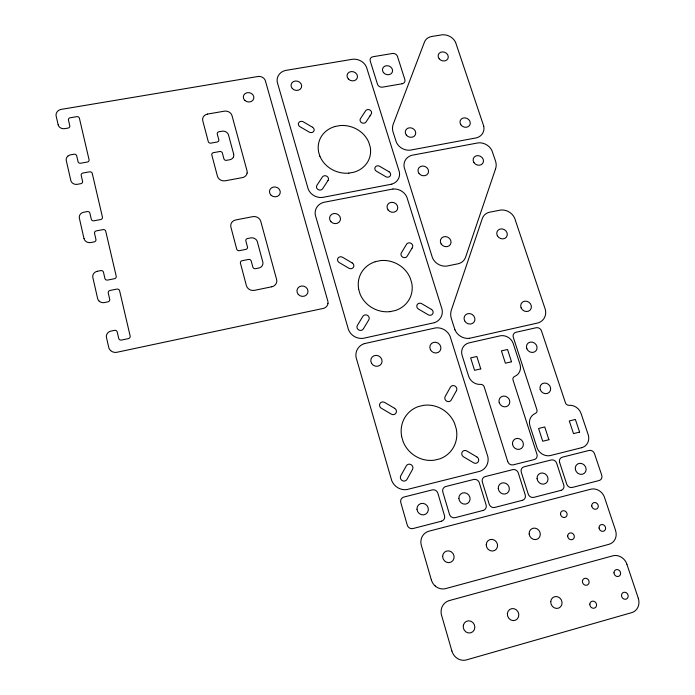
<?xml version="1.0" encoding="UTF-8"?>
<svg xmlns="http://www.w3.org/2000/svg" width="695" height="695" viewBox="0 0 695 695"><rect width="100%" height="100%" fill="white"/><g stroke="black" fill="none" stroke-linecap="round" stroke-linejoin="round"><path stroke-width="1.04" d="M434.401 322.689L363.085 338.361A13.344 12.458 25.8 0 1 348.516 329.769L315.295 214.955A12.997 11.772 19 0 1 323.418 202.401L392.927 189.005M364.284 343.643L435.669 327.884A13.301 12.284 33.8 0 1 450.117 336.371L487.864 456.763A13.796 12.884 47.3 0 1 480.132 471.227L406.853 489.575A13.926 13.292 46.5 0 1 391.719 480.593L356.066 357.343A13.448 12.632 28.6 0 1 364.284 343.651M449.318 600.576L612.738 555.852A11.902 10.694 58.5 0 1 617.082 555.626A11.989 10.773 58.5 0 1 623.015 558.433A11.902 10.694 58.5 0 1 626.855 564.201M375.213 261.676L380.504 260.59A27.4 25.202 26.2 0 1 410.206 278.043L411.761 283.082A27.4 25.202 26.2 0 1 395.429 310.483L390.104 311.655M334.947 126.481L340.09 125.56A26.514 23.517 19.2 0 1 368.75 142.232L370.218 146.993A26.514 23.517 19.2 0 1 354.042 172.16L348.847 173.151M97.352 271.285L100.749 270.616A2.311 2.111 -2 0 1 103.486 272.24L104.91 278.452A2.311 2.12 -1.8 0 0 107.656 280.068L114.432 278.721A2.302 2.111 -1.1 0 0 116.213 276.202L105.727 231.209A2.285 2.068 0 0 0 103.025 229.619L96.31 230.888A2.285 2.068 -0.5 0 0 94.537 233.338L95.936 239.436A2.294 2.076 -1 0 1 94.155 241.895L90.784 242.546A5.716 5.169 -1.2 0 1 84.008 238.541M207.57 114.067L224.259 111.191A6.429 5.664 11.1 0 1 230.08 112.755A6.429 5.664 11.2 0 1 232.017 115.717L246.994 170.701A6.507 5.838 11.9 0 1 247.09 173.055M469.386 338.326L538.33 322.862A13.075 11.745 37.3 0 0 545.419 309.779L514.63 218.091A12.736 11.285 31.2 0 0 500.739 210.029L489.767 212.166A11.728 10.416 30.7 0 0 482.321 218.491L451.385 309.996A15.29 13.961 33.9 0 0 451.35 318.553L454.947 329.856M455.607 42.404L483.737 126.134M319.856 156.253L318.449 151.432M615.562 530.415L604.528 497.464A11.589 10.486 53.3 0 0 600.697 491.817A11.676 10.555 53.3 0 0 594.894 489.08A11.589 10.486 53.3 0 0 590.602 489.263L429.058 531.154A11.858 11.259 58.2 0 0 423.481 534.681A11.945 11.346 58.2 0 0 420.944 540.727A11.858 11.259 58.2 0 0 421.361 545.393L431.343 579.925M626.89 564.227L638.279 598.213M559.64 462.505L566.72 484.154A4.63 4.213 51.7 0 0 572.289 487.438L599.073 480.532A4.613 4.161 51.4 0 0 601.714 475.154L594.512 453.705A4.57 4.127 49.6 0 0 589.004 450.464L562.351 457.171A4.587 4.179 49.7 0 0 559.64 462.505M507.732 461.549L484.207 386.889A3.371 3.11 40.3 0 0 480.601 384.405A11.172 10.295 39 0 1 468.604 376.143L462.123 355.406A11.068 10.173 37 0 1 469.203 342.835L499.879 335.902A11.016 10.034 38.2 0 1 504.092 335.807A11.094 10.112 38.2 0 1 509.748 338.482A11.016 10.034 38.2 0 1 513.292 343.756L519.982 364.25A11.129 10.156 40.1 0 1 514.656 376.447A3.353 3.058 41.4 0 0 513.058 380.13L536.957 454.269A4.587 4.205 48.6 0 1 534.186 459.595L513.292 464.833A4.596 4.248 48.6 0 1 507.732 461.549M451.898 651.041L441.594 615.379A12.206 11.476 67.3 0 1 441.143 610.558A12.293 11.563 67.3 0 1 443.679 604.276A12.206 11.476 67.3 0 1 449.3 600.619M233.65 154.029L228.525 135.038A5.386 4.778 10.8 0 0 227.595 133.258A5.43 4.813 10.8 0 0 225.163 131.529A5.386 4.778 10.8 0 0 222.018 131.233L218.873 131.789A2.163 1.92 10.6 0 0 217.283 134.048L218.803 139.73A2.172 1.92 10.4 0 1 217.205 142.006L210.889 143.127A2.172 1.929 9.9 0 1 208.274 141.598L202.775 120.791A6.455 5.69 10 0 1 207.553 114.084M401.545 436.199L403.161 441.742A28.547 26.905 41.9 0 0 434.401 460.168L439.831 458.848A28.547 26.905 41.9 0 0 456.276 428.937L454.617 423.464A28.547 26.905 41.9 0 0 423.802 405.298L418.373 406.558A28.547 26.905 41.9 0 0 401.632 436.234M358.551 288.842L360.053 294.011A27.4 25.202 26.2 0 0 390.156 311.621M58.145 124.779L56.182 116.152A6.672 5.812 1.4 0 1 56.191 113.832A6.724 5.855 1.4 0 1 58.006 110.913A6.672 5.812 1.4 0 1 61.438 109.341L257.784 76.528A6.325 5.508 13.4 0 1 260.286 76.563A6.368 5.551 13.4 0 1 263.535 78.092A6.325 5.508 13.4 0 1 265.421 80.968L327.788 300.97A6.646 6.194 20.5 0 1 327.944 303.48M83.991 238.533L79.386 218.273A5.69 5.117 -0.7 0 1 79.386 216.232A5.734 5.152 -0.7 0 1 80.907 213.643A5.69 5.117 -0.7 0 1 83.834 212.218L87.196 211.575A2.276 2.05 -0.3 0 1 89.89 213.165L91.28 219.194A2.276 2.05 -0.1 0 0 93.981 220.793L100.679 219.533A2.276 2.05 0.4 0 0 102.434 217.101L92.253 173.403A2.25 2.007 1.2 0 0 89.594 171.839L82.957 173.029A2.259 2.007 0.8 0 0 81.202 175.392L82.557 181.308A2.267 2.015 0.4 0 1 80.794 183.689L77.458 184.288A5.647 5.013 0.2 0 1 75.208 184.288A5.682 5.056 0.2 0 1 72.35 182.941A5.647 5.013 0.2 0 1 70.786 180.352L66.303 160.667A5.621 4.961 0.6 0 1 66.303 158.686A5.656 4.995 0.6 0 1 67.823 156.184M358.637 288.877A27.4 25.202 26.2 0 1 375.3 261.728M392.927 189.014A12.823 11.494 23.8 0 1 406.862 197.128L442.081 309.423A13.188 12.119 31.1 0 1 434.401 322.68M348.899 173.125A26.514 23.517 19.2 0 1 319.926 156.236M318.536 151.467A26.514 23.517 19.2 0 1 335.016 126.525M455.599 42.412A12.154 10.329 23.1 0 0 442.359 34.785L431.751 36.47A11.198 9.53 22.6 0 0 424.48 42.039L393.231 124.17A14.56 12.753 22.7 0 0 393.057 131.911L396.341 142.206A12.571 11.042 23 0 0 410.093 150.181L476.683 137.81A12.414 10.773 26.2 0 0 483.729 126.134M469.386 338.317A13.205 12.084 34.7 0 1 454.956 329.856M638.262 598.256A12.067 10.799 60.9 0 1 638.931 602.93A12.154 10.877 60.9 0 1 636.837 609.02A12.067 10.799 60.9 0 1 631.625 612.66L466.606 659.85A12.397 11.58 70.7 0 1 461.966 660.154A12.484 11.659 70.7 0 1 455.755 657.209A12.397 11.58 70.7 0 1 451.941 651.067M615.544 530.45A11.737 10.59 56 0 1 608.907 544.324L445.808 588.552A12.024 11.372 63.1 0 1 441.229 588.804A12.11 11.45 63.1 0 1 435.122 585.911M435.157 585.937A12.024 11.372 63.1 0 1 431.387 579.951M327.962 303.454A6.698 6.238 20.5 0 1 326.407 306.643A6.646 6.194 20.5 0 1 323.132 308.45L117.073 352.235A7.019 6.559 -5.2 0 1 114.267 352.304A7.072 6.611 -5.2 0 1 110.696 350.61M58.163 124.787A5.577 4.865 1.2 0 0 64.739 128.653L68.032 128.089A2.233 1.955 1.4 0 0 69.787 125.795L68.466 120.044A2.233 1.946 1.7 0 1 70.212 117.759L76.763 116.656A2.224 1.946 2.1 0 1 79.386 118.193L89.064 159.702A2.25 1.989 1.5 0 1 87.318 162.039L80.698 163.221A2.25 1.989 1 0 1 78.04 161.648L76.685 155.793A2.25 1.989 0.8 0 0 74.035 154.229L70.716 154.811A5.621 4.961 0.6 0 0 67.806 156.201M97.343 271.302A5.768 5.282 -2.4 0 0 94.372 272.814A5.803 5.317 -2.4 0 0 92.852 275.481A5.768 5.282 -2.4 0 0 92.861 277.583L97.604 298.45A5.795 5.334 -3.1 0 0 99.263 301.196M99.246 301.187A5.838 5.378 -3.1 0 0 102.191 302.577A5.795 5.334 -3.1 0 0 104.502 302.542L107.916 301.847A2.32 2.146 -2.9 0 0 109.706 299.284L108.264 293.012A2.32 2.137 -2.2 0 1 110.053 290.467L116.847 289.103A2.311 2.128 -1.6 0 1 119.592 290.727L130.147 336.006A2.337 2.181 -3.3 0 1 128.358 338.621L121.495 340.064A2.337 2.181 -4.1 0 1 118.715 338.413L117.238 332.01A2.337 2.181 -4.3 0 0 114.466 330.368L111.026 331.081A5.847 5.447 -4.8 0 0 108.02 332.679A5.881 5.482 -4.8 0 0 106.483 335.442A5.847 5.447 -4.8 0 0 106.5 337.614L108.689 347.257A7.019 6.559 -5.2 0 0 110.713 350.619M233.642 154.047A5.412 4.83 11.1 0 1 233.468 156.879M233.477 156.862A5.447 4.865 11.1 0 1 231.626 159.016A5.412 4.83 11.1 0 1 229.68 159.763L226.518 160.337A2.172 1.946 10.9 0 1 223.903 158.799L222.365 153.065A2.172 1.937 10.5 0 0 219.75 151.527L213.417 152.665A2.181 1.946 10 0 0 211.81 154.959L217.413 176.139A6.533 5.864 10.6 0 0 225.319 180.778L242.242 177.642A6.507 5.838 11.9 0 0 245.509 176A6.559 5.881 11.9 0 0 247.107 173.038M495.578 168.798L465.572 257.254A11.893 10.72 29.8 0 1 457.935 263.813L446.624 266.115A12.944 11.693 29.2 0 1 432.464 257.836L404.186 167.33A12.658 11.198 24.2 0 1 411.701 155.306L478.36 142.84A12.501 10.92 27.5 0 1 491.991 150.737L495.509 161.005A14.56 12.753 27.9 0 1 495.578 168.798M412.491 469.499L406.983 479.368A3.605 3.44 46.7 0 1 402.205 480.558A3.605 3.44 46.7 0 1 400.807 475.701L406.332 465.841A3.588 3.423 45.4 0 1 411.084 464.677A3.588 3.423 45.4 0 1 412.491 469.499M456.433 390.686L451.22 400.033A3.501 3.266 39.4 0 1 446.607 401.119A3.501 3.266 39.4 0 1 445.191 396.489L450.421 387.15A3.492 3.24 38.8 0 1 455.008 386.081A3.492 3.24 38.8 0 1 456.433 390.686M363.546 328.561L363.337 328.909A3.458 3.223 25.9 0 1 358.69 329.925A3.458 3.223 25.9 0 1 357.386 325.408L362.851 316.381A3.44 3.206 25.9 0 1 367.481 315.382A3.44 3.206 25.9 0 1 368.784 319.874L363.546 328.561M412.057 248.124L407.183 256.212A3.362 3.058 26.3 0 1 402.692 257.133A3.362 3.058 26.3 0 1 401.371 252.815L406.566 244.249A3.353 3.041 26.4 0 1 411.032 243.337A3.353 3.041 26.4 0 1 412.352 247.629L412.057 248.124M369.931 116.004L366.065 121.938A3.258 2.858 20 0 1 361.695 122.72A3.258 2.858 20 0 1 360.462 118.68L365.605 110.809A3.249 2.841 20.2 0 1 369.957 110.036A3.249 2.841 20.2 0 1 371.2 114.05L369.931 116.004M328.057 180.413L322.662 188.71A3.345 3.006 18 0 1 318.136 189.57A3.345 3.006 18 0 1 316.92 185.357L322.332 177.069A3.327 2.989 18.3 0 1 326.832 176.226A3.327 2.989 18.3 0 1 328.057 180.413M441.473 521.198L412.986 528.548A4.726 4.518 55.1 0 1 407.279 525.151L400.807 502.615A4.691 4.483 50.9 0 1 403.908 497.038L432.229 489.905A4.674 4.431 50.6 0 1 437.876 493.259L444.487 515.577A4.709 4.465 54.1 0 1 441.464 521.198M483.164 510.434L455.138 517.671A4.7 4.431 53.8 0 1 449.465 514.3L442.828 492.008A4.665 4.405 50.5 0 1 445.825 486.491L473.703 479.472A4.648 4.344 50.3 0 1 479.307 482.79L486.083 504.883A4.683 4.378 53.1 0 1 483.164 510.434M522.388 500.313L494.788 507.437A4.674 4.361 52.9 0 1 489.15 504.101L482.356 482.026A4.639 4.326 50.2 0 1 485.258 476.57L512.71 469.655A4.622 4.274 50 0 1 518.288 472.947L525.212 494.823A4.657 4.3 52.4 0 1 522.388 500.313M561.021 490.349L533.83 497.359A4.648 4.283 52.2 0 1 528.226 494.049L521.285 472.192A4.613 4.248 49.9 0 1 524.091 466.797L551.144 459.994A4.596 4.196 49.8 0 1 556.678 463.252L563.749 484.919A4.63 4.231 51.8 0 1 561.021 490.349M581.515 447.728L550.692 455.46A11.372 10.39 47.9 0 1 546.392 455.625A11.459 10.46 47.9 0 1 540.58 452.871A11.372 10.39 47.9 0 1 536.905 447.328L529.981 425.992A11.329 10.347 45.9 0 1 535.306 413.438A3.379 3.093 44.6 0 0 536.896 409.685L513.284 337.223A4.405 3.988 38.2 0 1 516.003 332.271L536.123 327.745A4.387 3.953 38.8 0 1 541.466 330.872L565.443 402.805A3.371 3.041 45 0 0 569.04 405.281A11.276 10.199 46.1 0 1 581.072 413.525L588.144 434.575A11.329 10.243 48 0 1 588.717 438.927A11.407 10.321 48 0 1 586.615 444.487A11.329 10.243 48 0 1 581.515 447.728M548.911 439.709L542.726 441.238L538.573 428.467L544.75 426.956L548.911 439.709M579.613 432.108L573.505 433.619L569.283 420.953L575.382 419.459L579.613 432.108M391.754 184.158L322.315 197.467A12.91 11.607 18 0 1 308.267 189.249L277.227 82.036A12.606 10.972 15.2 0 1 285.254 70.49L352.973 59.197A12.423 10.738 18.8 0 1 366.439 66.989L399.373 171.978A12.736 11.329 22.5 0 1 391.754 184.158M480.749 368.88L474.546 370.305L470.654 357.89L476.839 356.483L480.749 368.88M511.52 361.782L505.395 363.19L501.425 350.871L507.541 349.481L511.52 361.782M271.78 286.774L254.483 290.345A6.689 6.22 12.5 0 1 246.369 285.567L240.435 263.188A2.233 2.059 11.5 0 1 242.06 260.738L248.532 259.435A2.224 2.05 12.2 0 1 251.216 261.025L252.841 267.08A2.224 2.059 12.8 0 0 255.534 268.67L258.766 268.009A5.543 5.117 13 0 0 260.755 267.193A5.577 5.152 13 0 0 262.623 264.882A5.543 5.117 13 0 0 262.771 261.902L257.367 241.834A5.517 5.056 12.5 0 0 256.42 239.975A5.517 5.056 12.5 0 0 250.678 237.907L247.463 238.541A2.215 2.033 12.2 0 0 245.856 240.957L247.463 246.951A2.215 2.042 11.9 0 1 245.848 249.383L239.393 250.669A2.224 2.042 11.3 0 1 236.7 249.088L230.896 227.117A6.611 6.029 11.3 0 1 235.735 219.95L252.798 216.649A6.585 5.994 12.8 0 1 260.755 221.314L276.575 279.347A6.663 6.186 14.4 0 1 276.714 281.822A6.715 6.229 14.4 0 1 275.107 284.985A6.663 6.186 14.4 0 1 271.78 286.774M402.092 83.765L382.537 87.144A4.144 3.588 20.5 0 1 377.489 84.217L370.218 60.943A4.118 3.545 19.8 0 1 373.015 56.729L392.449 53.489A4.101 3.518 20.7 0 1 397.453 56.373L404.838 79.508A4.127 3.562 21.5 0 1 402.092 83.765M312.524 127.228L303.263 121.834A3.293 2.902 16.1 0 0 298.798 122.633A3.293 2.902 16.1 0 0 299.979 126.707L309.249 132.111A3.293 2.91 16.8 0 0 313.714 131.312A3.293 2.91 16.8 0 0 312.524 127.228M388.965 171.726L379.652 166.305A3.293 2.928 21.8 0 0 375.239 167.13A3.293 2.928 21.8 0 0 376.508 171.274L385.829 176.704A3.293 2.936 22.6 0 0 390.243 175.87A3.293 2.936 22.6 0 0 388.965 171.726M352.148 262.91L342.557 257.28A3.397 3.119 21.2 0 0 337.97 258.219A3.397 3.119 21.2 0 0 339.238 262.58L348.847 268.218A3.397 3.119 22.3 0 0 353.425 267.28A3.397 3.119 22.3 0 0 352.148 262.91M431.369 309.353L421.717 303.689A3.414 3.136 30.1 0 0 417.191 304.671A3.414 3.136 30.1 0 0 418.538 309.101L428.207 314.774A3.414 3.136 31.2 0 0 432.733 313.784A3.414 3.136 31.2 0 0 431.369 309.353M394.63 408.33L384.674 402.448A3.527 3.345 34.7 0 0 379.957 403.552A3.527 3.345 34.7 0 0 381.32 408.234L391.285 414.133A3.527 3.345 36.3 0 0 395.994 413.03A3.527 3.345 36.3 0 0 394.63 408.33M476.831 456.893L466.814 450.977A3.562 3.336 46.4 0 0 462.158 452.124A3.562 3.336 46.4 0 0 463.617 456.876L473.651 462.809A3.571 3.336 47.4 0 0 478.299 461.662A3.571 3.336 47.4 0 0 476.831 456.893M416.974 509.244A5.881 5.595 52.7 0 0 425.861 514.048A5.881 5.595 52.7 0 0 425.158 504.04A5.881 5.595 52.7 0 0 416.974 509.244M458.865 498.584A5.847 5.491 51.9 0 0 467.683 503.345A5.847 5.491 51.9 0 0 466.884 493.45A5.847 5.491 51.9 0 0 458.865 498.584M498.263 488.55A5.812 5.404 51.4 0 0 507.02 493.276A5.812 5.404 51.4 0 0 506.125 483.485A5.812 5.404 51.4 0 0 498.263 488.55M537.061 478.673A5.786 5.308 50.9 0 0 545.766 483.364A5.786 5.308 50.9 0 0 544.776 473.669A5.786 5.308 50.9 0 0 537.061 478.673M575.373 469.49A5.751 5.213 50.6 0 0 584.347 473.295A5.751 5.213 50.6 0 0 582.358 463.756A5.751 5.213 50.6 0 0 575.373 469.49M383.449 72.567A5.16 4.448 20.6 0 0 392.18 72.419A5.16 4.448 20.6 0 0 386.924 65.686A5.16 4.448 20.6 0 0 383.449 72.567M371.59 363.407A5.734 5.386 29.8 0 0 381.373 363.746A5.734 5.386 29.8 0 0 376.325 355.371A5.734 5.386 29.8 0 0 371.59 363.407M430.405 349.655A5.673 5.256 34.1 0 0 439.996 350.897A5.673 5.256 34.1 0 0 435.713 342.261A5.673 5.256 34.1 0 0 430.405 349.655M330.916 221.679A5.534 5.021 19.7 0 0 340.211 220.471A5.534 5.021 19.7 0 0 333.939 213.521A5.534 5.021 19.7 0 0 330.916 221.679M388.097 209.977A5.473 4.917 23.8 0 0 397.358 209.638A5.473 4.917 23.8 0 0 391.772 202.297A5.473 4.917 23.8 0 0 388.097 209.977M292.334 88.543A5.369 4.674 15.6 0 0 301.387 87.579A5.369 4.674 15.6 0 0 295.358 81.02A5.369 4.674 15.6 0 0 292.334 88.543M348.351 79.004A5.299 4.587 18.8 0 0 357.23 78.066A5.299 4.587 18.8 0 0 351.201 71.576A5.299 4.587 18.8 0 0 348.351 79.004M460.776 124.657A5.282 4.587 25.8 0 0 469.707 125.213A5.282 4.587 25.8 0 0 464.912 117.863A5.282 4.587 25.8 0 0 460.776 124.657M406.323 135.065A5.343 4.683 23 0 0 415.332 134.821A5.343 4.683 23 0 0 409.859 127.767A5.343 4.683 23 0 0 406.323 135.065M439.179 58.78A5.195 4.431 23.2 0 0 447.91 58.649A5.195 4.431 23.2 0 0 442.541 51.882A5.195 4.431 23.2 0 0 439.179 58.78M521.085 307.815A5.56 4.995 36.7 0 0 530.294 309.918A5.56 4.995 36.7 0 0 526.758 301.274A5.56 4.995 36.7 0 0 521.085 307.815M464.625 320.795A5.612 5.126 34.4 0 0 474.068 322.046A5.612 5.126 34.4 0 0 469.777 313.575A5.612 5.126 34.4 0 0 464.625 320.795M497.342 235.718A5.447 4.839 31.6 0 0 506.49 237.004A5.447 4.839 31.6 0 0 502.259 228.924A5.447 4.839 31.6 0 0 497.342 235.718M419.076 173.498A5.395 4.769 24.8 0 0 428.163 173.203A5.395 4.769 24.8 0 0 422.612 166.027A5.395 4.769 24.8 0 0 419.076 173.498M473.921 162.578A5.334 4.674 27.6 0 0 482.921 163.108A5.334 4.674 27.6 0 0 478.064 155.628A5.334 4.674 27.6 0 0 473.921 162.578M441.151 243.954A5.491 4.943 28.7 0 0 450.438 244.405A5.491 4.943 28.7 0 0 445.495 236.578A5.491 4.943 28.7 0 0 441.151 243.954M507.376 613.598A6.125 5.656 64.9 0 0 515.429 620.235A6.125 5.656 64.9 0 0 516.463 609.915A6.125 5.656 64.9 0 0 507.376 613.598M463.348 625.309A6.168 5.76 68.2 0 0 470.776 632.815A6.168 5.76 68.2 0 0 472.965 622.607A6.168 5.76 68.2 0 0 463.348 625.309M550.753 601.479A6.081 5.56 62.5 0 0 558.771 608.064A6.081 5.56 62.5 0 0 559.675 597.856A6.081 5.56 62.5 0 0 550.753 601.479M621.512 595.528A3.631 3.249 60.6 0 0 626.603 598.942A3.631 3.249 60.6 0 0 626.447 592.818A3.631 3.249 60.6 0 0 621.512 595.528M613.98 572.793A3.597 3.232 59 0 0 619.045 576.181A3.597 3.232 59 0 0 618.898 570.135A3.597 3.232 59 0 0 613.98 572.793M589.829 604.111A3.649 3.293 61.9 0 0 594.642 608.047A3.649 3.293 61.9 0 0 595.12 601.94A3.649 3.293 61.9 0 0 589.829 604.111M582.41 581.541A3.614 3.275 60.1 0 0 587.492 584.955A3.614 3.275 60.1 0 0 587.405 578.848A3.614 3.275 60.1 0 0 582.41 581.541M486.239 544.793A5.951 5.551 57.9 0 0 494.692 550.466A5.951 5.551 57.9 0 0 494.788 540.371A5.951 5.551 57.9 0 0 486.239 544.793M442.637 556.339A5.986 5.656 60 0 0 451.133 562.064A5.986 5.656 60 0 0 451.35 551.856A5.986 5.656 60 0 0 442.637 556.339M529.156 534.003A5.916 5.447 56.3 0 0 537.991 538.781A5.916 5.447 56.3 0 0 537.009 528.782A5.916 5.447 56.3 0 0 529.156 534.003M599.055 528.026A3.527 3.188 55.6 0 0 604.311 530.858A3.527 3.188 55.6 0 0 603.625 524.933A3.527 3.188 55.6 0 0 599.055 528.026M591.749 505.986A3.501 3.162 53.8 0 0 596.979 508.801A3.501 3.162 53.8 0 0 596.31 502.937A3.501 3.162 53.8 0 0 591.749 505.986M567.693 536.062A3.545 3.232 56.4 0 0 572.723 539.424A3.545 3.232 56.4 0 0 572.654 533.456A3.545 3.232 56.4 0 0 567.693 536.062M560.526 514.187A3.518 3.214 54.4 0 0 565.782 517.019A3.518 3.214 54.4 0 0 565.157 511.112A3.518 3.214 54.4 0 0 560.526 514.187M244.892 100.471A5.325 4.665 12.7 0 0 253.727 98.725A5.325 4.665 12.7 0 0 247.168 92.713A5.325 4.665 12.7 0 0 244.892 100.471M298.294 294.428A5.56 5.169 18.1 0 0 307.694 293.099A5.56 5.169 18.1 0 0 301.421 286.027A5.56 5.169 18.1 0 0 298.294 294.428M271.12 195.269A5.438 4.908 14.5 0 0 280.12 193.314A5.438 4.908 14.5 0 0 273.378 187.068A5.438 4.908 14.5 0 0 271.12 195.269M526.845 348.751A5.525 4.995 39.6 0 0 535.975 350.81A5.525 4.995 39.6 0 0 532.457 342.157A5.525 4.995 39.6 0 0 526.845 348.751M540.189 389.435A5.595 5.082 43.2 0 0 549.241 392.345A5.595 5.082 43.2 0 0 546.505 383.301A5.595 5.082 43.2 0 0 540.189 389.435M512.545 444.531A5.716 5.265 47.1 0 0 521.528 448.345A5.716 5.265 47.1 0 0 519.695 438.858A5.716 5.265 47.1 0 0 512.545 444.531M499.184 402.553A5.638 5.186 42.7 0 0 508.332 405.489A5.638 5.186 42.7 0 0 505.656 396.332A5.638 5.186 42.7 0 0 499.184 402.553"/></g></svg>
